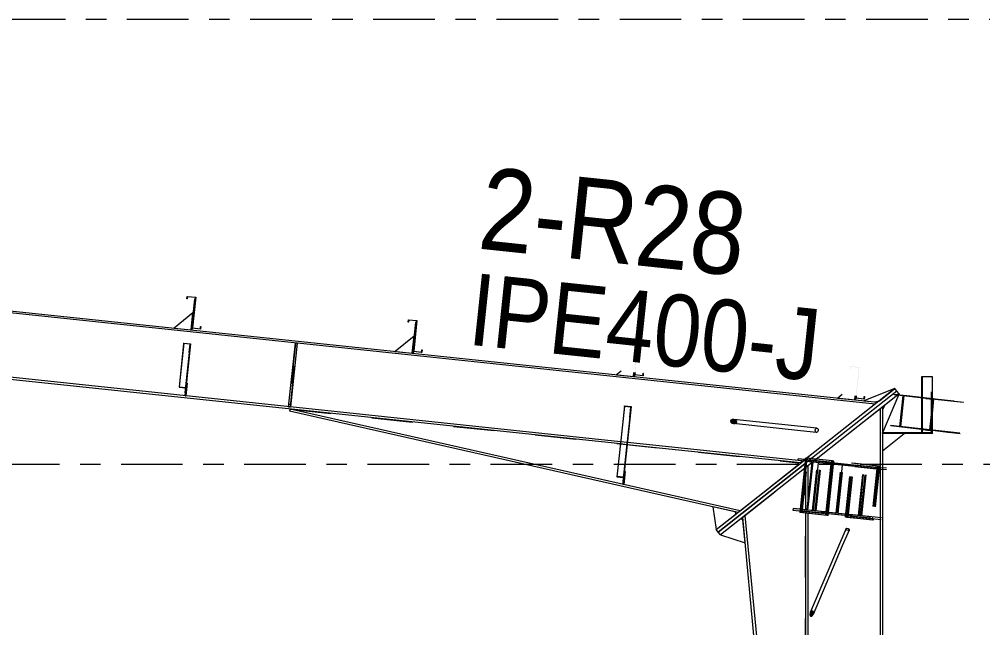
# Model space of a CAD drawing. Header units: millimetres. Extents: x -49 to 773, y -73 to 501.
# Drawn here: x 361.11 to 408.03, y 253.52 to 283.14 of the extents above; entities that cross this region are included whole.
import ezdxf

# ---------------------------------------------------------------- set-up
doc = ezdxf.new("R2010")
doc.units = ezdxf.units.MM
for name, pattern in [('XKITLINE00', [0]), ('XKITLINE02', [4, 2, -2]), ('XKITLINE03', [6, 3, -1, 1, -1])]:
    doc.linetypes.add(name, pattern=pattern)
for name, color, linetype, lineweight in [('Part', 2, 'Continuous', 0), ('PartMark', 7, 'Continuous', 0), ('S-grid', 1, 'Continuous', 0)]:
    doc.layers.add(name, color=color, linetype=linetype, lineweight=lineweight)
doc.styles.add('ARIAL', font='ARIAL.TTF')

# ---------------------------------------------------------------- blocks, each defined once
blk = doc.blocks.new('*A134')
at = {"layer": 'Part'}
blk.add_hatch(color=3, dxfattribs=at).paths.add_polyline_path([(390.577, 264.286), (390.58, 264.313), (390.911, 264.278), (390.855, 263.745), (390.838, 263.746), (390.892, 264.253)], flags=17)
blk = doc.blocks.new('*A135')
at = {"layer": 'Part'}
blk.add_hatch(color=3, dxfattribs=at).paths.add_polyline_path([(399.041, 261.656), (399.049, 261.73), (400.439, 261.584), (400.431, 261.509), (399.766, 261.579), (399.52, 259.242), (400.185, 259.172), (400.177, 259.097), (398.786, 259.244), (398.794, 259.319), (399.459, 259.249), (399.706, 261.586)], flags=17)
blk = doc.blocks.new('*A136')
at = {"layer": 'Part'}
blk.add_hatch(color=3, dxfattribs=at).paths.add_polyline_path([(391.475, 265.797), (391.487, 265.906), (391.502, 265.905), (391.488, 265.78), (391.074, 265.824), (391.232, 267.317), (390.847, 267.358), (390.836, 267.249), (390.821, 267.25), (390.834, 267.375), (391.248, 267.331), (391.091, 265.837)], flags=17)
blk = doc.blocks.new('*A137')
at = {"layer": 'Part'}
blk.add_hatch(color=3, dxfattribs=at).paths.add_polyline_path([(380.702, 266.933), (380.713, 267.043), (380.728, 267.041), (380.715, 266.917), (380.301, 266.96), (380.458, 268.454), (380.074, 268.494), (380.062, 268.385), (380.047, 268.387), (380.06, 268.511), (380.475, 268.467), (380.317, 266.974)], flags=17)
blk = doc.blocks.new('*A215')
at = {"layer": 'Part'}
blk.add_hatch(color=3, dxfattribs=at).paths.add_polyline_path([(369.113, 267.349), (369.115, 267.37), (369.447, 267.335), (369.402, 266.915), (369.386, 266.917), (369.428, 267.316)], flags=17)
blk = doc.blocks.new('*A258')
at = {"layer": 'Part'}
blk.add_hatch(color=3, dxfattribs=at).paths.add_polyline_path([(395.99, 263.637), (396.043, 263.593), (396.059, 263.539), (396.032, 263.489), (395.971, 263.457), (395.891, 263.452), (395.814, 263.474), (395.76, 263.518), (395.745, 263.572), (395.771, 263.621), (395.833, 263.653), (395.913, 263.659)], flags=17)
blk = doc.blocks.new('*A263')
at = {"layer": 'Part'}
blk.add_hatch(color=3, dxfattribs=at).paths.add_polyline_path([(402.249, 264.661), (402.26, 264.77), (402.275, 264.768), (402.262, 264.644), (401.848, 264.688), (402.005, 266.181), (401.621, 266.222), (401.609, 266.112), (401.594, 266.114), (401.607, 266.238), (402.022, 266.194), (401.864, 264.701)], flags=17)
blk = doc.blocks.new('*A264')
at = {"layer": 'Part'}
blk.add_hatch(color=3, dxfattribs=at).paths.add_polyline_path([(391.475, 265.797), (391.487, 265.906), (391.502, 265.905), (391.488, 265.78), (391.074, 265.824), (391.232, 267.317), (390.847, 267.358), (390.836, 267.249), (390.821, 267.25), (390.834, 267.375), (391.248, 267.331), (391.091, 265.837)], flags=17)
blk = doc.blocks.new('*A265')
at = {"layer": 'Part'}
blk.add_hatch(color=3, dxfattribs=at).paths.add_polyline_path([(380.702, 266.933), (380.713, 267.043), (380.728, 267.041), (380.715, 266.917), (380.301, 266.96), (380.458, 268.454), (380.074, 268.494), (380.062, 268.385), (380.047, 268.387), (380.06, 268.511), (380.475, 268.467), (380.317, 266.974)], flags=17)
blk = doc.blocks.new('*A266')
at = {"layer": 'Part'}
blk.add_hatch(color=3, dxfattribs=at).paths.add_polyline_path([(369.928, 268.07), (369.94, 268.179), (369.954, 268.177), (369.941, 268.053), (369.527, 268.097), (369.684, 269.59), (369.3, 269.631), (369.288, 269.521), (369.273, 269.523), (369.287, 269.647), (369.701, 269.604), (369.543, 268.11)], flags=17)
blk = doc.blocks.new('*A267')
at = {"layer": 'Part'}
blk.add_hatch(color=3, dxfattribs=at).paths.add_polyline_path([(369.928, 268.07), (369.94, 268.179), (369.954, 268.177), (369.941, 268.053), (369.527, 268.097), (369.684, 269.59), (369.3, 269.631), (369.288, 269.521), (369.273, 269.523), (369.287, 269.647), (369.701, 269.604), (369.543, 268.11)], flags=17)
blk = doc.blocks.new('*A275')
at = {"layer": 'Part'}
blk.add_hatch(color=3, dxfattribs=at).paths.add_polyline_path([(403.716, 264.854), (403.718, 264.87), (404.182, 264.821), (404.02, 263.288), (403.556, 263.337), (403.558, 263.354), (404.003, 263.306), (404.161, 264.806)], flags=17)
blk = doc.blocks.new('*A276')
at = {"layer": 'Part'}
blk.add_hatch(color=3, dxfattribs=at).paths.add_polyline_path([(399.699, 254.32), (399.766, 254.319), (399.796, 254.25), (399.771, 254.152), (399.707, 254.084), (399.64, 254.085), (399.61, 254.154), (399.635, 254.252)], flags=17)
blk = doc.blocks.new('*A896')
at = {"layer": 'S-grid', "color": 1, "linetype": 'XKITLINE03', "lineweight": 0}
blk.add_line((282.351, 283.136), (454.905, 283.136), dxfattribs=at)
blk = doc.blocks.new('*A897')
at = {"layer": 'S-grid', "color": 1, "linetype": 'XKITLINE03', "lineweight": 0}
blk.add_line((-5.936, 261.47), (454.905, 261.47), dxfattribs=at)
blk = doc.blocks.new('*A908')
at = {"layer": 'Part', "color": 2, "linetype": 'XKITLINE00', "lineweight": 0}
for p, q in [((369.634, 269.51), (369.477, 268.018)), ((369.676, 269.506), (369.634, 269.51)), ((369.527, 268.097), (369.518, 268.014))]:
    blk.add_line(p, q, dxfattribs=at)
at = {"layer": 'Part', "color": 7, "linetype": 'XKITLINE02', "lineweight": 0}
for p, q in [((369.527, 268.097), (369.676, 269.506)), ((369.518, 268.014), (369.477, 268.018))]:
    blk.add_line(p, q, dxfattribs=at)
blk = doc.blocks.new('*A909')
at = {"layer": 'Part', "color": 2, "linetype": 'XKITLINE00', "lineweight": 0}
blk.add_line((369.564, 268.847), (368.648, 268.106), dxfattribs=at)
at = {"layer": 'Part', "color": 7, "linetype": 'XKITLINE02', "lineweight": 0}
for p, q in [((369.477, 268.018), (369.564, 268.847)), ((368.648, 268.106), (369.477, 268.018))]:
    blk.add_line(p, q, dxfattribs=at)
blk = doc.blocks.new('*A910')
at = {"layer": 'Part', "color": 2, "linetype": 'XKITLINE00', "lineweight": 0}
for p, q in [((374.297, 264.158), (374.274, 264.052)), ((396.105, 259.128), (374.274, 264.052)), ((396.214, 259.214), (374.297, 264.158)), ((396.214, 259.214), (399.062, 261.461)), ((399.036, 261.549), (399.063, 261.459)), ((399.062, 261.461), (399.036, 261.549)), ((399.063, 261.459), (399.062, 261.461))]:
    blk.add_line(p, q, dxfattribs=at)
at = {"layer": 'Part', "color": 7, "linetype": 'XKITLINE02', "lineweight": 0}
for p, q in [((374.297, 264.158), (399.036, 261.549)), ((396.105, 259.128), (399.063, 261.459))]:
    blk.add_line(p, q, dxfattribs=at)
blk = doc.blocks.new('*A911')
at = {"layer": 'Part', "color": 7, "linetype": 'XKITLINE02', "lineweight": 0}
for p, q in [((390.578, 261.122), (390.513, 260.5)), ((390.554, 260.496), (390.62, 261.117)), ((390.62, 261.117), (390.578, 261.122)), ((390.513, 260.5), (390.554, 260.496)), ((390.526, 260.625), (390.567, 260.62))]:
    blk.add_line(p, q, dxfattribs=at)
blk = doc.blocks.new('*A912')
at = {"layer": 'Part', "color": 2, "linetype": 'XKITLINE00', "lineweight": 0}
for p, q in [((390.62, 261.117), (390.554, 260.496)), ((390.578, 261.122), (390.62, 261.117)), ((390.513, 260.5), (390.556, 260.913)), ((390.554, 260.496), (390.513, 260.5))]:
    blk.add_line(p, q, dxfattribs=at)
at = {"layer": 'Part', "color": 7, "linetype": 'XKITLINE02', "lineweight": 0}
for p, q in [((390.556, 260.913), (390.578, 261.122)), ((390.526, 260.625), (390.567, 260.62))]:
    blk.add_line(p, q, dxfattribs=at)
blk = doc.blocks.new('*A913')
at = {"layer": 'Part', "color": 2, "linetype": 'XKITLINE00', "lineweight": 0}
blk.add_line((390.415, 266.011), (390.195, 265.833), dxfattribs=at)
at = {"layer": 'Part', "color": 7, "linetype": 'XKITLINE02', "lineweight": 0}
for p, q in [((390.195, 265.833), (391.024, 265.746)), ((391.024, 265.746), (391.045, 265.945))]:
    blk.add_line(p, q, dxfattribs=at)
blk = doc.blocks.new('*A914')
at = {"layer": 'Part', "color": 2, "linetype": 'XKITLINE00', "lineweight": 0}
for p, q in [((391.045, 265.945), (391.024, 265.746)), ((391.074, 265.824), (391.065, 265.741))]:
    blk.add_line(p, q, dxfattribs=at)
at = {"layer": 'Part', "color": 7, "linetype": 'XKITLINE02', "lineweight": 0}
for p, q in [((391.065, 265.741), (391.024, 265.746)), ((391.074, 265.824), (391.086, 265.94))]:
    blk.add_line(p, q, dxfattribs=at)
blk = doc.blocks.new('*A915')
at = {"layer": 'Part', "color": 7, "linetype": 'XKITLINE02', "lineweight": 0}
for p, q in [((390.58, 264.313), (390.216, 260.863)), ((390.892, 264.253), (390.51, 260.635)), ((390.527, 260.633), (390.911, 264.278)), ((390.216, 260.863), (390.531, 260.83)), ((390.217, 260.874), (390.548, 260.839)), ((390.51, 260.635), (390.527, 260.633))]:
    blk.add_line(p, q, dxfattribs=at)
blk = doc.blocks.new('*A916')
at = {"layer": 'Part', "color": 2, "linetype": 'XKITLINE00', "lineweight": 0}
for p, q in [((390.577, 264.286), (390.216, 260.863)), ((390.911, 264.278), (390.556, 260.913)), ((390.577, 264.286), (390.58, 264.313)), ((390.892, 264.253), (390.577, 264.286)), ((390.58, 264.313), (390.911, 264.278)), ((390.838, 263.746), (390.892, 264.253)), ((390.838, 263.746), (390.51, 260.635)), ((390.838, 263.746), (390.855, 263.745)), ((390.216, 260.863), (390.531, 260.83)), ((390.51, 260.635), (390.527, 260.633))]:
    blk.add_line(p, q, dxfattribs=at)
at = {"layer": 'Part', "color": 7, "linetype": 'XKITLINE02', "lineweight": 0}
for p, q in [((390.548, 260.839), (390.217, 260.874)), ((390.556, 260.913), (390.527, 260.633))]:
    blk.add_line(p, q, dxfattribs=at)
blk = doc.blocks.new('*A917')
at = {"layer": 'Part', "color": 2, "linetype": 'XKITLINE00', "lineweight": 0}
blk.add_line((380.338, 267.711), (379.422, 266.969), dxfattribs=at)
at = {"layer": 'Part', "color": 7, "linetype": 'XKITLINE02', "lineweight": 0}
for p, q in [((380.25, 266.882), (380.338, 267.711)), ((379.422, 266.969), (380.25, 266.882))]:
    blk.add_line(p, q, dxfattribs=at)
blk = doc.blocks.new('*A918')
at = {"layer": 'Part', "color": 2, "linetype": 'XKITLINE00', "lineweight": 0}
for p, q in [((380.408, 268.374), (380.25, 266.882)), ((380.449, 268.369), (380.408, 268.374)), ((380.301, 266.96), (380.292, 266.878))]:
    blk.add_line(p, q, dxfattribs=at)
at = {"layer": 'Part', "color": 7, "linetype": 'XKITLINE02', "lineweight": 0}
for p, q in [((380.301, 266.96), (380.449, 268.369)), ((380.292, 266.878), (380.25, 266.882))]:
    blk.add_line(p, q, dxfattribs=at)
blk = doc.blocks.new('*A919')
at = {"layer": 'Part', "color": 2, "linetype": 'XKITLINE00', "lineweight": 0}
for p, q in [((403.754, 265.157), (399.458, 261.771)), ((403.857, 265.027), (403.754, 265.157)), ((403.857, 265.027), (399.695, 261.746)), ((395.05, 258.296), (399.28, 261.631)), ((399.374, 261.492), (395.153, 258.165)), ((399.398, 261.724), (399.364, 261.697)), ((395.153, 258.165), (395.05, 258.296))]:
    blk.add_line(p, q, dxfattribs=at)
at = {"layer": 'Part', "color": 7, "linetype": 'XKITLINE02', "lineweight": 0}
for p, q in [((399.364, 261.697), (399.28, 261.631)), ((399.695, 261.746), (399.374, 261.492)), ((399.458, 261.771), (399.398, 261.724))]:
    blk.add_line(p, q, dxfattribs=at)
blk = doc.blocks.new('*A920')
at = {"layer": 'Part', "color": 2, "linetype": 'XKITLINE00', "lineweight": 0}
for p, q in [((403.857, 265.027), (399.695, 261.746)), ((403.884, 264.836), (399.933, 261.721)), ((403.96, 264.896), (403.857, 265.027)), ((403.96, 264.896), (403.903, 264.851)), ((395.153, 258.165), (399.374, 261.492)), ((399.349, 261.261), (395.256, 258.034)), ((395.256, 258.034), (395.153, 258.165))]:
    blk.add_line(p, q, dxfattribs=at)
at = {"layer": 'Part', "color": 7, "linetype": 'XKITLINE02', "lineweight": 0}
for p, q in [((403.903, 264.851), (403.884, 264.836)), ((399.933, 261.721), (399.349, 261.261)), ((399.695, 261.746), (399.374, 261.492))]:
    blk.add_line(p, q, dxfattribs=at)
blk = doc.blocks.new('*A921')
at = {"layer": 'Part', "color": 2, "linetype": 'XKITLINE00', "lineweight": 0}
for p, q in [((403.754, 265.157), (402.246, 264.562)), ((402.785, 264.505), (403.008, 264.569))]:
    blk.add_line(p, q, dxfattribs=at)
at = {"layer": 'Part', "color": 7, "linetype": 'XKITLINE02', "lineweight": 0}
for p, q in [((403.008, 264.569), (403.754, 265.157)), ((402.246, 264.562), (402.785, 264.505))]:
    blk.add_line(p, q, dxfattribs=at)
blk = doc.blocks.new('*A924')
at = {"layer": 'Part', "color": 7, "linetype": 'XKITLINE02', "lineweight": 0}
for p, q in [((399.58, 261.599), (399.588, 261.673)), ((400.765, 261.474), (399.58, 261.599)), ((399.588, 261.673), (400.773, 261.548)), ((399.865, 259.206), (400.112, 261.543)), ((399.913, 259.201), (400.16, 261.538)), ((400.477, 261.504), (400.485, 261.579)), ((400.691, 261.482), (400.699, 261.556)), ((400.896, 259.097), (401.142, 261.434)), ((399.334, 259.262), (399.326, 259.187)), ((400.511, 259.062), (399.326, 259.187)), ((400.519, 259.137), (399.334, 259.262)), ((400.223, 259.093), (400.23, 259.167)), ((400.437, 259.07), (400.445, 259.145))]:
    blk.add_line(p, q, dxfattribs=at)
at = {"layer": 'Part', "color": 2, "linetype": 'XKITLINE00', "lineweight": 0}
for p, q in [((401.868, 261.358), (400.765, 261.474)), ((400.773, 261.548), (401.876, 261.432)), ((400.956, 259.091), (401.202, 261.428)), ((401.876, 261.432), (401.868, 261.358)), ((401.613, 258.946), (400.511, 259.062)), ((400.519, 259.137), (401.621, 259.021)), ((401.621, 259.021), (401.613, 258.946))]:
    blk.add_line(p, q, dxfattribs=at)
blk = doc.blocks.new('*A925')
at = {"layer": 'Part', "color": 2, "linetype": 'XKITLINE00', "lineweight": 0}
for p, q in [((399.387, 261.619), (399.141, 259.282)), ((399.404, 261.777), (399.395, 261.694)), ((400.719, 261.638), (399.404, 261.777)), ((400.383, 258.992), (400.663, 261.644)), ((400.439, 258.986), (400.719, 261.638)), ((399.133, 259.208), (399.124, 259.125)), ((400.439, 258.986), (399.124, 259.125))]:
    blk.add_line(p, q, dxfattribs=at)
at = {"layer": 'Part', "color": 7, "linetype": 'XKITLINE02', "lineweight": 0}
for p, q in [((399.18, 259.119), (399.46, 261.771)), ((399.395, 261.694), (399.387, 261.619)), ((399.141, 259.282), (399.133, 259.208))]:
    blk.add_line(p, q, dxfattribs=at)
blk = doc.blocks.new('*A926')
at = {"layer": 'Part', "color": 7, "linetype": 'XKITLINE02', "lineweight": 0}
for p, q in [((399.467, 261.77), (399.187, 259.118)), ((399.243, 259.112), (399.523, 261.764)), ((400.719, 261.638), (399.467, 261.77)), ((400.439, 258.986), (399.187, 259.118))]:
    blk.add_line(p, q, dxfattribs=at)
at = {"layer": 'Part', "color": 2, "linetype": 'XKITLINE00', "lineweight": 0}
for p, q in [((400.447, 258.985), (400.726, 261.637)), ((400.502, 258.979), (400.782, 261.631)), ((400.782, 261.631), (400.719, 261.638)), ((400.502, 258.979), (400.439, 258.986))]:
    blk.add_line(p, q, dxfattribs=at)
blk = doc.blocks.new('*A927')
at = {"layer": 'Part', "color": 7, "linetype": 'XKITLINE02', "lineweight": 0}
for p, q in [((401.417, 258.883), (401.696, 261.535)), ((401.472, 258.877), (401.752, 261.529)), ((401.696, 261.535), (403.011, 261.396)), ((402.956, 261.402), (402.676, 258.75)), ((403.011, 261.396), (402.732, 258.744)), ((402.732, 258.744), (401.417, 258.883))]:
    blk.add_line(p, q, dxfattribs=at)
blk = doc.blocks.new('*A928')
at = {"layer": 'Part', "color": 7, "linetype": 'XKITLINE02', "lineweight": 0}
for p, q in [((401.353, 258.89), (401.633, 261.542)), ((401.409, 258.884), (401.689, 261.536)), ((401.633, 261.542), (402.948, 261.403)), ((402.893, 261.409), (402.613, 258.757)), ((402.948, 261.403), (402.669, 258.751)), ((402.669, 258.751), (401.353, 258.89))]:
    blk.add_line(p, q, dxfattribs=at)
blk = doc.blocks.new('*A929')
at = {"layer": 'Part', "color": 7, "linetype": 'XKITLINE02', "lineweight": 0}
for p, q in [((400.514, 261.5), (400.522, 261.575)), ((402.802, 261.259), (400.514, 261.5)), ((400.522, 261.575), (402.81, 261.334)), ((400.933, 259.093), (401.18, 261.43)), ((400.993, 259.087), (401.24, 261.424)), ((401.691, 261.376), (401.699, 261.451)), ((401.905, 261.354), (401.913, 261.428)), ((401.976, 258.983), (402.222, 261.32)), ((402.024, 258.978), (402.27, 261.315)), ((402.81, 261.334), (402.802, 261.259)), ((400.26, 259.089), (400.268, 259.163)), ((402.547, 258.847), (400.26, 259.089)), ((402.555, 258.922), (400.268, 259.163)), ((401.436, 258.965), (401.444, 259.039)), ((401.651, 258.942), (401.659, 259.017)), ((402.547, 258.847), (402.555, 258.922))]:
    blk.add_line(p, q, dxfattribs=at)
blk = doc.blocks.new('*A930')
at = {"layer": 'Part', "color": 2, "linetype": 'XKITLINE00', "lineweight": 0}
blk.add_line((401.189, 264.875), (400.969, 264.697), dxfattribs=at)
at = {"layer": 'Part', "color": 7, "linetype": 'XKITLINE02', "lineweight": 0}
for p, q in [((400.969, 264.697), (401.797, 264.609)), ((401.797, 264.609), (401.818, 264.808))]:
    blk.add_line(p, q, dxfattribs=at)
blk = doc.blocks.new('*A931')
at = {"layer": 'Part', "color": 2, "linetype": 'XKITLINE00', "lineweight": 0}
for p, q in [((401.818, 264.808), (401.797, 264.609)), ((401.848, 264.688), (401.839, 264.605))]:
    blk.add_line(p, q, dxfattribs=at)
at = {"layer": 'Part', "color": 7, "linetype": 'XKITLINE02', "lineweight": 0}
for p, q in [((401.848, 264.688), (401.86, 264.804)), ((401.839, 264.605), (401.797, 264.609))]:
    blk.add_line(p, q, dxfattribs=at)
blk = doc.blocks.new('*A932')
at = {"layer": 'Part', "color": 7, "linetype": 'XKITLINE02', "lineweight": 0}
for p, q in [((396.245, 258.813), (395.256, 258.034)), ((396.461, 257.646), (396.355, 258.766))]:
    blk.add_line(p, q, dxfattribs=at)
at = {"layer": 'Part', "color": 2, "linetype": 'XKITLINE00', "lineweight": 0}
for p, q in [((396.355, 258.766), (396.245, 258.813)), ((395.256, 258.034), (396.461, 257.646))]:
    blk.add_line(p, q, dxfattribs=at)
blk = doc.blocks.new('*A933')
at = {"layer": 'Part', "color": 2, "linetype": 'XKITLINE00', "lineweight": 0}
for p, q in [((394.886, 259.403), (395.05, 258.296)), ((396.007, 259.05), (395.983, 259.155))]:
    blk.add_line(p, q, dxfattribs=at)
at = {"layer": 'Part', "color": 7, "linetype": 'XKITLINE02', "lineweight": 0}
for p, q in [((395.983, 259.155), (394.886, 259.403)), ((395.05, 258.296), (396.007, 259.05))]:
    blk.add_line(p, q, dxfattribs=at)
blk = doc.blocks.new('*A934')
at = {"layer": 'Part', "color": 2, "linetype": 'XKITLINE00', "lineweight": 0}
blk.add_line((403.147, 262.13), (404.214, 262.963), dxfattribs=at)
at = {"layer": 'Part', "color": 7, "linetype": 'XKITLINE02', "lineweight": 0}
for p, q in [((403.147, 262.963), (403.147, 262.13)), ((404.214, 262.963), (403.147, 262.963))]:
    blk.add_line(p, q, dxfattribs=at)
blk = doc.blocks.new('*A935')
at = {"layer": 'Part', "color": 2, "linetype": 'XKITLINE00', "lineweight": 0}
for p, q in [((405.579, 263.005), (403.147, 263.005)), ((405.579, 262.963), (403.147, 262.963)), ((403.815, 262.963), (403.815, 263.005)), ((405.095, 262.963), (405.095, 263.005)), ((405.579, 262.963), (405.579, 263.005))]:
    blk.add_line(p, q, dxfattribs=at)
at = {"layer": 'Part', "color": 7, "linetype": 'XKITLINE02', "lineweight": 0}
for p, q in [((403.147, 263.005), (403.147, 262.963)), ((403.147, 262.963), (403.147, 263.005)), ((404.07, 262.963), (404.07, 263.005))]:
    blk.add_line(p, q, dxfattribs=at)
blk = doc.blocks.new('*A936')
at = {"layer": 'Part', "color": 2, "linetype": 'XKITLINE00', "lineweight": 0}
for p, q in [((403.932, 264.831), (403.147, 263.005)), ((403.96, 264.896), (403.939, 264.847)), ((403.245, 264.332), (403.147, 264.13))]:
    blk.add_line(p, q, dxfattribs=at)
at = {"layer": 'Part', "color": 7, "linetype": 'XKITLINE02', "lineweight": 0}
for p, q in [((403.96, 264.896), (403.245, 264.332)), ((403.939, 264.847), (403.932, 264.831)), ((403.147, 264.13), (403.147, 263.005))]:
    blk.add_line(p, q, dxfattribs=at)
blk = doc.blocks.new('*A937')
at = {"layer": 'Part', "color": 2, "linetype": 'XKITLINE00', "lineweight": 0}
for p, q in [((405.579, 265.736), (405.058, 265.736)), ((405.058, 265.736), (405.058, 263.005)), ((405.095, 263.005), (405.095, 265.736)), ((405.579, 263.005), (405.579, 265.736)), ((405.058, 263.005), (405.579, 263.005))]:
    blk.add_line(p, q, dxfattribs=at)
at = {"layer": 'Part', "color": 7, "linetype": 'XKITLINE02', "lineweight": 0}
blk.add_line((405.541, 263.005), (405.541, 265.736), dxfattribs=at)
blk = doc.blocks.new('*A938')
at = {"layer": 'Part', "color": 2, "linetype": 'XKITLINE00', "lineweight": 0}
for p, q in [((399.041, 261.656), (399.049, 261.73)), ((399.706, 261.586), (399.041, 261.656)), ((400.439, 261.584), (399.049, 261.73)), ((399.706, 261.586), (399.459, 259.249)), ((399.52, 259.242), (399.766, 261.579)), ((400.431, 261.509), (399.766, 261.579)), ((399.794, 259.213), (400.041, 261.55)), ((400.431, 261.509), (400.439, 261.584)), ((400.572, 261.494), (400.431, 261.509)), ((400.58, 261.569), (400.439, 261.584)), ((400.572, 261.494), (400.58, 261.569)), ((398.794, 259.319), (398.786, 259.244)), ((398.786, 259.244), (400.318, 259.083)), ((399.459, 259.249), (398.794, 259.319)), ((400.326, 259.157), (399.52, 259.242)), ((400.177, 259.097), (400.185, 259.172)), ((400.318, 259.083), (400.326, 259.157))]:
    blk.add_line(p, q, dxfattribs=at)
at = {"layer": 'Part', "color": 7, "linetype": 'XKITLINE02', "lineweight": 0}
for p, q in [((399.461, 261.611), (399.469, 261.686)), ((399.766, 261.579), (399.706, 261.586)), ((399.746, 259.218), (399.993, 261.555)), ((399.207, 259.2), (399.215, 259.274)), ((399.459, 259.249), (399.52, 259.242)), ((400.318, 259.083), (400.177, 259.097))]:
    blk.add_line(p, q, dxfattribs=at)
blk = doc.blocks.new('*A939')
at = {"layer": 'Part', "color": 2, "linetype": 'XKITLINE00', "lineweight": 0}
for p, q in [((391.074, 265.824), (391.086, 265.94)), ((391.488, 265.78), (391.074, 265.824)), ((391.101, 265.939), (391.091, 265.837)), ((391.091, 265.837), (391.475, 265.797)), ((391.475, 265.797), (391.486, 265.898)), ((391.486, 265.898), (391.487, 265.906)), ((391.487, 265.906), (391.502, 265.905)), ((391.501, 265.896), (391.488, 265.78)), ((391.502, 265.905), (391.501, 265.896))]:
    blk.add_line(p, q, dxfattribs=at)
blk = doc.blocks.new('*A940')
at = {"layer": 'Part', "color": 2, "linetype": 'XKITLINE00', "lineweight": 0}
for p, q in [((380.047, 268.387), (380.06, 268.511)), ((380.06, 268.511), (380.475, 268.467)), ((380.074, 268.494), (380.062, 268.385)), ((380.458, 268.454), (380.074, 268.494)), ((380.301, 266.96), (380.458, 268.454)), ((380.475, 268.467), (380.317, 266.974)), ((380.062, 268.385), (380.047, 268.387)), ((380.702, 266.933), (380.713, 267.043)), ((380.713, 267.043), (380.728, 267.041)), ((380.728, 267.041), (380.715, 266.917)), ((380.715, 266.917), (380.301, 266.96)), ((380.317, 266.974), (380.702, 266.933))]:
    blk.add_line(p, q, dxfattribs=at)
blk = doc.blocks.new('*A941')
at = {"layer": 'Part', "color": 7, "linetype": 'XKITLINE02', "lineweight": 0}
for p, q in [((405.267, 264.697), (405.265, 264.68)), ((405.265, 264.68), (405.621, 264.643)), ((406.629, 264.527), (405.265, 264.68)), ((405.637, 264.658), (405.267, 264.697)), ((406.631, 264.544), (405.267, 264.697)), ((405.621, 264.643), (405.461, 263.143)), ((407.075, 264.48), (405.621, 264.643)), ((405.579, 264.107), (405.474, 263.125)), ((405.105, 263.18), (405.104, 263.164)), ((405.104, 263.164), (405.474, 263.125)), ((405.579, 263.111), (405.104, 263.164)), ((405.461, 263.143), (405.105, 263.18)), ((406.471, 263.027), (405.105, 263.18)), ((406.916, 262.98), (405.461, 263.143)), ((405.579, 263.113), (405.474, 263.125))]:
    blk.add_line(p, q, dxfattribs=at)
at = {"layer": 'Part', "color": 2, "linetype": 'XKITLINE00', "lineweight": 0}
for p, q in [((405.637, 264.658), (405.579, 264.107)), ((405.637, 264.658), (407.095, 264.494)), ((406.933, 262.961), (405.579, 263.113)), ((406.469, 263.011), (405.579, 263.111))]:
    blk.add_line(p, q, dxfattribs=at)
blk = doc.blocks.new('*A946')
at = {"layer": 'Part', "color": 7, "linetype": 'XKITLINE02', "lineweight": 0}
for p, q in [((401.817, 261.438), (401.81, 261.364)), ((401.817, 261.438), (403.147, 261.298)), ((401.81, 261.364), (403.147, 261.223)), ((402.095, 258.971), (402.341, 261.308)), ((402.143, 258.966), (402.389, 261.303)), ((402.921, 261.247), (402.929, 261.321)), ((401.563, 259.027), (401.555, 258.952)), ((401.555, 258.952), (403.087, 258.791)), ((403.095, 258.865), (401.563, 259.027)), ((402.666, 258.835), (402.674, 258.909))]:
    blk.add_line(p, q, dxfattribs=at)
at = {"layer": 'Part', "color": 2, "linetype": 'XKITLINE00', "lineweight": 0}
for p, q in [((403.349, 261.277), (403.147, 261.298)), ((403.341, 261.202), (403.147, 261.223))]:
    blk.add_line(p, q, dxfattribs=at)
blk = doc.blocks.new('*A1145')
at = {"layer": 'Part', "color": 2, "linetype": 'XKITLINE00', "lineweight": 0}
for p, q in [((334.112, 271.749), (402.909, 264.492)), ((402.788, 264.396), (334.1, 271.641)), ((390.384, 262.461), (336.848, 268.108)), ((390.396, 262.569), (336.859, 268.216)), ((399.159, 261.536), (390.716, 262.426)), ((399.041, 261.657), (390.727, 262.534))]:
    blk.add_line(p, q, dxfattribs=at)
at = {"layer": 'Part', "color": 7, "linetype": 'XKITLINE02', "lineweight": 0}
for p, q in [((402.909, 264.492), (399.159, 261.536)), ((390.716, 262.426), (390.384, 262.461)), ((390.727, 262.534), (390.396, 262.569)), ((399.281, 261.632), (399.041, 261.657))]:
    blk.add_line(p, q, dxfattribs=at)
blk = doc.blocks.new('*A1178')
at = {"layer": 'Part', "color": 2, "linetype": 'XKITLINE00', "lineweight": 0}
for p, q in [((369.113, 267.349), (368.889, 265.23)), ((369.113, 267.349), (369.115, 267.37)), ((369.428, 267.316), (369.113, 267.349)), ((369.115, 267.37), (369.447, 267.335)), ((369.447, 267.335), (369.218, 265.169)), ((369.386, 266.917), (369.428, 267.316)), ((369.386, 266.917), (369.178, 264.948)), ((369.402, 266.915), (369.386, 266.917)), ((368.889, 265.23), (369.204, 265.197)), ((369.178, 264.948), (369.195, 264.947))]:
    blk.add_line(p, q, dxfattribs=at)
at = {"layer": 'Part', "color": 7, "linetype": 'XKITLINE02', "lineweight": 0}
for p, q in [((368.891, 265.243), (369.222, 265.208)), ((369.218, 265.169), (369.195, 264.947))]:
    blk.add_line(p, q, dxfattribs=at)
blk = doc.blocks.new('*A1179')
at = {"layer": 'Part', "color": 7, "linetype": 'XKITLINE02', "lineweight": 0}
for p, q in [((369.115, 267.37), (368.889, 265.23)), ((369.428, 267.316), (369.178, 264.948)), ((369.195, 264.947), (369.447, 267.335)), ((368.889, 265.23), (369.204, 265.197)), ((368.891, 265.243), (369.222, 265.208)), ((369.178, 264.948), (369.195, 264.947))]:
    blk.add_line(p, q, dxfattribs=at)
blk = doc.blocks.new('*A1180')
at = {"layer": 'Part', "color": 2, "linetype": 'XKITLINE00', "lineweight": 0}
for p, q in [((369.18, 264.807), (369.218, 265.169)), ((369.287, 265.424), (369.221, 264.802)), ((369.245, 265.428), (369.287, 265.424))]:
    blk.add_line(p, q, dxfattribs=at)
at = {"layer": 'Part', "color": 7, "linetype": 'XKITLINE02', "lineweight": 0}
for p, q in [((369.218, 265.169), (369.245, 265.428)), ((369.221, 264.802), (369.18, 264.807)), ((369.193, 264.931), (369.234, 264.927))]:
    blk.add_line(p, q, dxfattribs=at)
blk = doc.blocks.new('*A1181')
at = {"layer": 'Part', "color": 7, "linetype": 'XKITLINE02', "lineweight": 0}
for p, q in [((369.245, 265.428), (369.18, 264.807)), ((369.221, 264.802), (369.287, 265.424)), ((369.287, 265.424), (369.245, 265.428)), ((369.18, 264.807), (369.221, 264.802)), ((369.193, 264.931), (369.234, 264.927))]:
    blk.add_line(p, q, dxfattribs=at)
blk = doc.blocks.new('*A1182')
at = {"layer": 'Part', "color": 2, "linetype": 'XKITLINE00', "lineweight": 0}
for p, q in [((374.226, 264.275), (374.553, 267.374)), ((374.636, 267.365), (374.309, 264.266))]:
    blk.add_line(p, q, dxfattribs=at)
at = {"layer": 'Part', "color": 7, "linetype": 'XKITLINE02', "lineweight": 0}
for p, q in [((374.54, 267.25), (374.623, 267.241)), ((374.636, 267.365), (374.553, 267.374)), ((374.309, 264.266), (374.226, 264.275)), ((374.322, 264.39), (374.239, 264.399))]:
    blk.add_line(p, q, dxfattribs=at)
blk = doc.blocks.new('*A1183')
at = {"layer": 'Part', "color": 7, "linetype": 'XKITLINE02', "lineweight": 0}
for p, q in [((374.553, 267.374), (374.226, 264.275)), ((374.309, 264.266), (374.636, 267.365)), ((374.54, 267.25), (374.623, 267.241)), ((374.636, 267.365), (374.553, 267.374)), ((374.226, 264.275), (374.309, 264.266)), ((374.239, 264.399), (374.322, 264.39))]:
    blk.add_line(p, q, dxfattribs=at)
blk = doc.blocks.new('*A1306')
at = {"layer": 'Part', "color": 2, "linetype": 'XKITLINE00', "lineweight": 0}
for p, q in [((395.771, 263.621), (395.745, 263.572)), ((395.745, 263.572), (395.76, 263.518)), ((395.76, 263.518), (395.814, 263.474)), ((395.833, 263.653), (395.771, 263.621)), ((395.814, 263.474), (395.891, 263.452)), ((395.913, 263.659), (395.833, 263.653)), ((395.891, 263.452), (395.971, 263.457)), ((399.151, 263.108), (395.891, 263.452)), ((399.173, 263.315), (395.913, 263.659)), ((395.99, 263.637), (395.913, 263.659)), ((395.971, 263.457), (396.032, 263.489)), ((396.043, 263.593), (395.99, 263.637)), ((396.032, 263.489), (396.059, 263.539)), ((396.059, 263.539), (396.043, 263.593))]:
    blk.add_line(p, q, dxfattribs=at)
at = {"layer": 'Part', "color": 7, "linetype": 'XKITLINE02', "lineweight": 0}
for p, q in [((399.958, 263.232), (399.173, 263.315)), ((399.936, 263.025), (399.151, 263.108)), ((399.878, 263.136), (399.893, 263.187)), ((399.882, 263.083), (399.878, 263.136)), ((399.903, 263.042), (399.882, 263.083)), ((399.893, 263.187), (399.922, 263.222)), ((399.936, 263.025), (399.903, 263.042)), ((399.922, 263.222), (399.958, 263.232)), ((399.972, 263.035), (399.936, 263.025)), ((399.958, 263.232), (399.99, 263.215)), ((400.001, 263.07), (399.972, 263.035)), ((399.99, 263.215), (400.012, 263.174)), ((400.015, 263.121), (400.001, 263.07)), ((400.012, 263.174), (400.015, 263.121))]:
    blk.add_line(p, q, dxfattribs=at)
blk = doc.blocks.new('*A1311')
at = {"layer": 'Part', "color": 2, "linetype": 'XKITLINE00', "lineweight": 0}
for p, q in [((401.848, 264.688), (401.86, 264.804)), ((402.262, 264.644), (401.848, 264.688)), ((401.875, 264.802), (401.864, 264.701)), ((401.864, 264.701), (402.249, 264.661)), ((402.249, 264.661), (402.259, 264.762)), ((402.259, 264.762), (402.26, 264.77)), ((402.26, 264.77), (402.275, 264.768)), ((402.274, 264.76), (402.262, 264.644)), ((402.275, 264.768), (402.274, 264.76))]:
    blk.add_line(p, q, dxfattribs=at)
blk = doc.blocks.new('*A1312')
at = {"layer": 'Part', "color": 2, "linetype": 'XKITLINE00', "lineweight": 0}
for p, q in [((391.074, 265.824), (391.086, 265.94)), ((391.488, 265.78), (391.074, 265.824)), ((391.101, 265.939), (391.091, 265.837)), ((391.091, 265.837), (391.475, 265.797)), ((391.475, 265.797), (391.486, 265.898)), ((391.486, 265.898), (391.487, 265.906)), ((391.487, 265.906), (391.502, 265.905)), ((391.501, 265.896), (391.488, 265.78)), ((391.502, 265.905), (391.501, 265.896))]:
    blk.add_line(p, q, dxfattribs=at)
blk = doc.blocks.new('*A1313')
at = {"layer": 'Part', "color": 2, "linetype": 'XKITLINE00', "lineweight": 0}
for p, q in [((380.047, 268.387), (380.06, 268.511)), ((380.06, 268.511), (380.475, 268.467)), ((380.074, 268.494), (380.062, 268.385)), ((380.458, 268.454), (380.074, 268.494)), ((380.301, 266.96), (380.458, 268.454)), ((380.475, 268.467), (380.317, 266.974)), ((380.062, 268.385), (380.047, 268.387)), ((380.702, 266.933), (380.713, 267.043)), ((380.713, 267.043), (380.728, 267.041)), ((380.728, 267.041), (380.715, 266.917)), ((380.715, 266.917), (380.301, 266.96)), ((380.317, 266.974), (380.702, 266.933))]:
    blk.add_line(p, q, dxfattribs=at)
blk = doc.blocks.new('*A1314')
at = {"layer": 'Part', "color": 2, "linetype": 'XKITLINE00', "lineweight": 0}
for p, q in [((369.273, 269.523), (369.287, 269.647)), ((369.288, 269.521), (369.273, 269.523)), ((369.287, 269.647), (369.701, 269.604)), ((369.3, 269.631), (369.288, 269.521)), ((369.684, 269.59), (369.3, 269.631)), ((369.527, 268.097), (369.684, 269.59)), ((369.701, 269.604), (369.543, 268.11)), ((369.941, 268.053), (369.527, 268.097)), ((369.543, 268.11), (369.928, 268.07)), ((369.928, 268.07), (369.94, 268.179)), ((369.94, 268.179), (369.954, 268.177)), ((369.954, 268.177), (369.941, 268.053))]:
    blk.add_line(p, q, dxfattribs=at)
blk = doc.blocks.new('*A1315')
at = {"layer": 'Part', "color": 2, "linetype": 'XKITLINE00', "lineweight": 0}
for p, q in [((369.273, 269.523), (369.287, 269.647)), ((369.288, 269.521), (369.273, 269.523)), ((369.287, 269.647), (369.701, 269.604)), ((369.3, 269.631), (369.288, 269.521)), ((369.684, 269.59), (369.3, 269.631)), ((369.527, 268.097), (369.684, 269.59)), ((369.701, 269.604), (369.543, 268.11)), ((369.941, 268.053), (369.527, 268.097)), ((369.543, 268.11), (369.928, 268.07)), ((369.928, 268.07), (369.94, 268.179)), ((369.94, 268.179), (369.954, 268.177)), ((369.954, 268.177), (369.941, 268.053))]:
    blk.add_line(p, q, dxfattribs=at)
blk = doc.blocks.new('*A1320')
at = {"layer": 'Part', "color": 7, "linetype": 'XKITLINE02', "lineweight": 0}
for p, q in [((403.147, 264.255), (399.397, 261.298)), ((399.514, 261.39), (399.514, 259.084)), ((399.397, 261.298), (399.397, 259.096))]:
    blk.add_line(p, q, dxfattribs=at)
at = {"layer": 'Part', "color": 2, "linetype": 'XKITLINE00', "lineweight": 0}
for p, q in [((403.147, 264.255), (403.147, 252.553)), ((403.03, 264.163), (403.03, 252.553)), ((399.397, 259.096), (399.397, 186.428)), ((399.514, 259.084), (399.514, 186.428))]:
    blk.add_line(p, q, dxfattribs=at)
blk = doc.blocks.new('*A1321')
at = {"layer": 'Part', "color": 7, "linetype": 'XKITLINE02', "lineweight": 0}
for p, q in [((396.343, 258.891), (399.3, 261.222)), ((399.3, 261.222), (399.397, 261.176)), ((399.397, 261.176), (399.343, 261.202)), ((399.397, 227.965), (399.397, 261.176)), ((399.397, 261.176), (399.397, 261.176)), ((399.397, 227.965), (399.397, 261.176))]:
    blk.add_line(p, q, dxfattribs=at)
at = {"layer": 'Part', "color": 2, "linetype": 'XKITLINE00', "lineweight": 0}
for p, q in [((399.343, 261.202), (399.3, 261.222)), ((399.281, 227.954), (396.343, 258.891)), ((396.452, 258.977), (399.397, 227.965)), ((399.397, 227.965), (399.281, 227.954))]:
    blk.add_line(p, q, dxfattribs=at)
blk = doc.blocks.new('*A1339')
at = {"layer": 'Part', "color": 2, "linetype": 'XKITLINE00', "lineweight": 0}
for p, q in [((403.716, 264.854), (403.718, 264.87)), ((404.161, 264.804), (403.716, 264.854)), ((404.161, 264.806), (403.716, 264.854)), ((403.718, 264.87), (404.182, 264.821)), ((404.003, 263.306), (404.161, 264.806)), ((404.182, 264.821), (404.02, 263.288)), ((405.058, 264.723), (404.182, 264.821)), ((405.637, 264.658), (405.579, 264.664)), ((405.637, 264.658), (405.579, 264.107)), ((403.556, 263.337), (403.558, 263.354)), ((404.02, 263.288), (403.556, 263.337)), ((405.058, 263.169), (403.556, 263.337)), ((403.558, 263.354), (404.003, 263.306)), ((405.058, 263.171), (404.02, 263.288))]:
    blk.add_line(p, q, dxfattribs=at)
at = {"layer": 'Part', "color": 7, "linetype": 'XKITLINE02', "lineweight": 0}
for p, q in [((405.267, 264.697), (403.718, 264.87)), ((405.621, 264.643), (404.161, 264.806)), ((405.265, 264.68), (404.161, 264.804)), ((405.579, 264.664), (405.058, 264.723)), ((405.265, 264.68), (405.267, 264.697)), ((405.621, 264.643), (405.265, 264.68)), ((405.267, 264.697), (405.637, 264.658)), ((405.461, 263.143), (405.621, 264.643)), ((405.579, 264.107), (405.474, 263.125)), ((405.105, 263.18), (403.558, 263.354)), ((405.461, 263.143), (404.003, 263.306)), ((405.474, 263.125), (405.058, 263.171)), ((405.103, 263.164), (405.058, 263.169)), ((405.103, 263.164), (405.105, 263.18)), ((405.474, 263.125), (405.103, 263.164)), ((405.105, 263.18), (405.461, 263.143))]:
    blk.add_line(p, q, dxfattribs=at)
blk = doc.blocks.new('*A1340')
at = {"layer": 'Part', "color": 7, "linetype": 'XKITLINE02', "lineweight": 0}
for p, q in [((401.374, 258.349), (401.054, 257.595)), ((401.52, 258.27), (401.191, 257.495)), ((401.373, 258.307), (401.374, 258.349)), ((401.416, 258.267), (401.373, 258.307)), ((401.374, 258.349), (401.417, 258.367)), ((401.477, 258.252), (401.416, 258.267)), ((401.417, 258.367), (401.478, 258.352)), ((401.52, 258.27), (401.477, 258.252)), ((401.478, 258.352), (401.521, 258.312)), ((401.521, 258.312), (401.52, 258.27))]:
    blk.add_line(p, q, dxfattribs=at)
at = {"layer": 'Part', "color": 2, "linetype": 'XKITLINE00', "lineweight": 0}
for p, q in [((401.054, 257.595), (399.635, 254.252)), ((401.191, 257.495), (399.771, 254.152)), ((399.635, 254.252), (399.61, 254.154)), ((399.61, 254.154), (399.64, 254.085)), ((399.699, 254.32), (399.635, 254.252)), ((399.64, 254.085), (399.707, 254.084)), ((399.766, 254.319), (399.699, 254.32)), ((399.707, 254.084), (399.771, 254.152)), ((399.796, 254.25), (399.766, 254.319)), ((399.771, 254.152), (399.796, 254.25))]:
    blk.add_line(p, q, dxfattribs=at)
blk = doc.blocks.new('*A1778')
at = {"layer": 'PartMark', "color": 3, "style": 'ARIAL', "width": 0.85}
blk.add_text('2-R28', height=4, rotation=-6.0218, dxfattribs=at).set_placement((383.387, 271.981))
at = {"layer": 'PartMark', "color": 7, "style": 'ARIAL', "width": 0.85}
blk.add_text('IPE400-J', height=3.5, rotation=-6.0218, dxfattribs=at).set_placement((382.894, 267.307))

msp = doc.modelspace()

# ---------------------------------------------------------------- block references
at = {"lineweight": 0}
for name in ['*A896', '*A1778', '*A1145', '*A266', '*A267', '*A1314', '*A1315', '*A908', '*A909', '*A137', '*A265', '*A940', '*A1313', '*A918', '*A917', '*A1178', '*A1179', '*A215', '*A1182', '*A1183', '*A136', '*A264', '*A263', '*A913', '*A914', '*A939', '*A1312', '*A937', '*A1180', '*A1181', '*A919', '*A921', '*A920', '*A930', '*A931', '*A1311', '*A936', '*A275', '*A1339', '*A941', '*A915', '*A916', '*A134', '*A1320', '*A910', '*A258', '*A1306', '*A897', '*A935', '*A934', '*A135', '*A938', '*A925', '*A926', '*A924', '*A929', '*A928', '*A927', '*A946', '*A911', '*A912', '*A1321', '*A933', '*A932', '*A1340', '*A276']:
    msp.add_blockref(name, (0, 0), dxfattribs=at)

doc.saveas('drawing.dxf')
